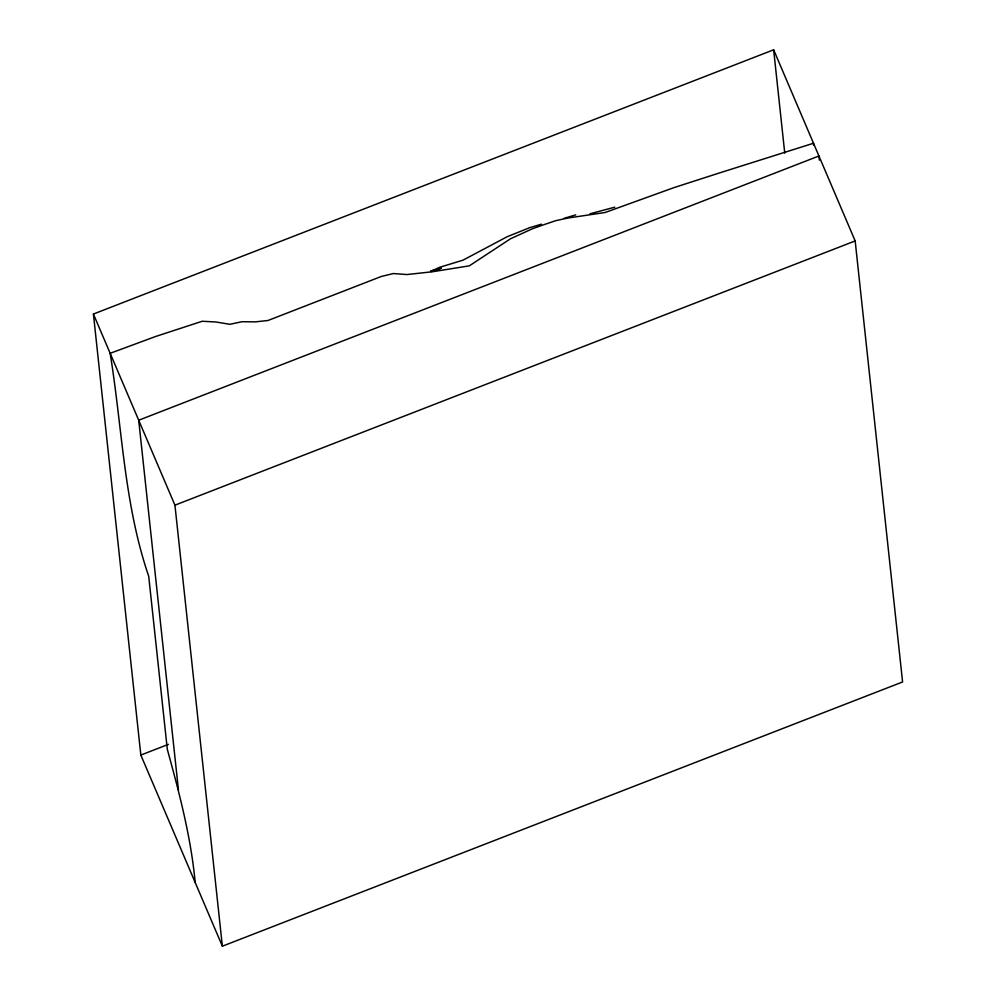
<?xml version="1.0" encoding="UTF-8"?>
<svg xmlns="http://www.w3.org/2000/svg" width="996" height="996" viewBox="0 0 996 996"><rect width="100%" height="100%" fill="white"/><g stroke="black" fill="none" stroke-linecap="round" stroke-linejoin="round"><path stroke-width="1.49" d="M431.318 271.173L439.585 267.314L462.966 260.18L507.151 236.737L529.723 227.673L541.451 224.187M93.412 314.039L773.643 49.8L855.166 240.932L902.588 681.961L222.357 946.2L140.834 755.068L93.412 314.039L174.935 505.171L222.357 946.2M174.935 505.171L855.166 240.932M140.834 755.068L168.386 744.361M431.393 271.522L441.278 268.21L430.571 271.012M564.072 218.348L575.788 214.837M589.893 213.829L614.793 207.18M819.384 160.119L818.936 155.986L138.705 420.225L178.446 789.903M773.643 49.8L784.748 153.123M195.179 882.493C190.995 837.25 179.305 793.028 167.316 749.365L148.703 576.223C124.064 504.312 122.247 427.77 110.158 353.306L155.824 336.424L202.213 321.26L215.746 321.982L229.952 324.298L242.053 321.708L255.337 321.87L267.974 320.5L381.344 276.465L393.32 273.551L406.953 274.547L432.214 271.784L469.328 265.845L510.612 238.704L532.748 228.632L544.227 224.573L555.78 220.676L567.882 218.037L605.157 212.497L673.856 187.659L720.332 172.669L813.508 143.25L813.533 145.379"/></g></svg>
